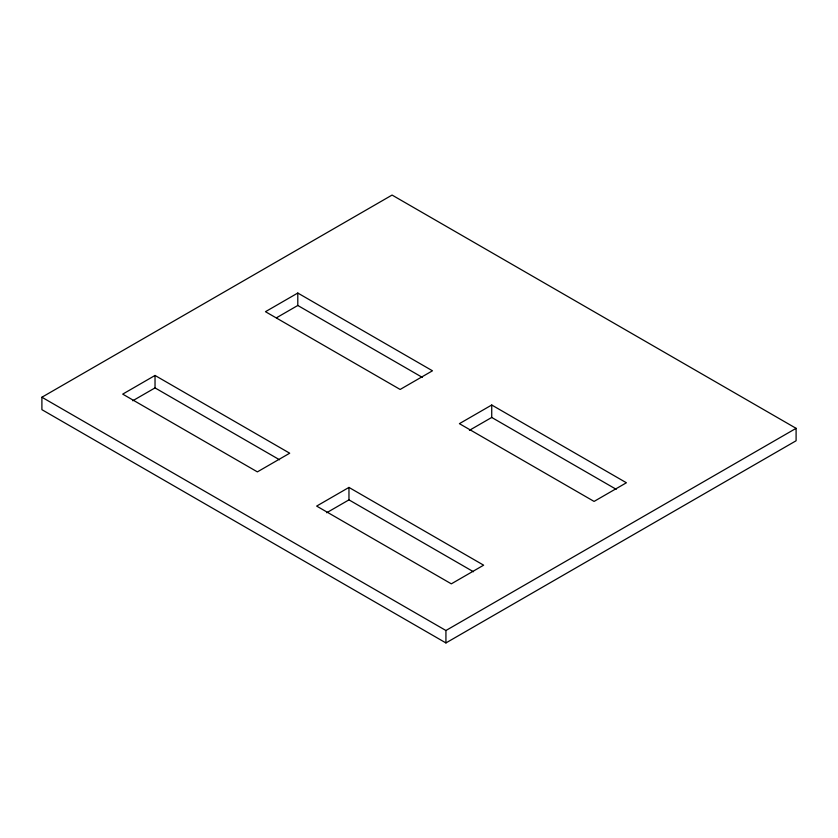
<?xml version="1.0" encoding="UTF-8"?>
<svg xmlns="http://www.w3.org/2000/svg" width="838" height="838" viewBox="0 0 838 838"><rect width="100%" height="100%" fill="white"/><g stroke="black" fill="none" stroke-linecap="round" stroke-linejoin="round"><path stroke-width="1.26" d="M41.9 397.233L392.069 195.065L796.1 428.333L796.1 440.767L445.931 642.935L41.9 409.667L41.9 397.233L445.931 630.501L796.1 428.333M155.03 375.455L122.704 394.122L257.381 471.878L289.707 453.211L155.03 375.455L155.03 387.9L279.525 459.769M297.794 293.038L265.468 311.694L400.145 389.45L432.471 370.794L297.794 293.038L297.794 305.472L422.279 377.351M132.739 400.763L155.03 387.9M276.613 317.707L297.794 305.472M348.964 487.423L316.649 506.089L451.326 583.845L483.641 565.179L348.964 487.423L348.964 499.867L473.46 571.746M491.728 405.005L459.402 423.661L594.079 501.417L626.405 482.761L491.728 405.005L491.728 417.45L616.223 489.319M326.673 512.741L348.964 499.867M469.437 430.313L491.728 417.45M445.931 630.501L445.931 642.935"/></g></svg>
